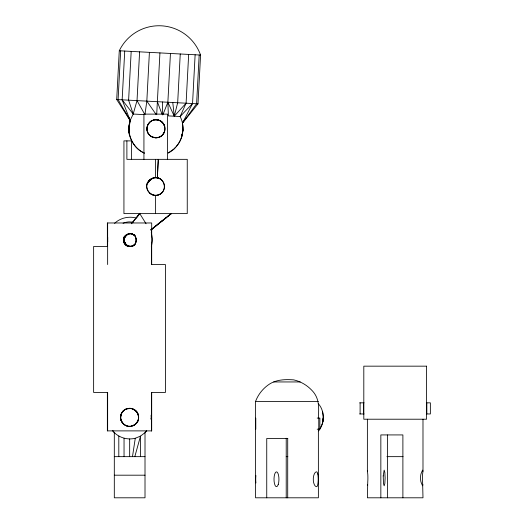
<?xml version="1.0" encoding="UTF-8"?>
<svg xmlns="http://www.w3.org/2000/svg" width="524" height="524" viewBox="0 0 524 524"><rect width="100%" height="100%" fill="white"/><g stroke="black" fill="none" stroke-linecap="round" stroke-linejoin="round"><path stroke-width="0.79" d="M151.2 418.912L151.22 415.637M318.396 430.721C324.795 423.32 324.926 411.281 318.481 403.86M422.986 419.213L422.992 471.148L422.613 474.03A8.017 1.055 90 0 0 422.613 481.884L422.986 497.8L367.383 497.8L367.756 481.884A8.017 1.055 -90 0 0 367.756 474.03L367.376 471.148L367.383 419.213M162.532 114.789L162.61 101.964M124.836 242.658C122.478 238.132 127.201 232.401 132.146 233.828L128.773 233.907M122.216 422.593C119.282 418.604 120.343 412.46 124.62 409.879M120.546 418.198L121.345 413.58M156.702 114.481L159.925 52.904M144.087 152.916C132.094 147.63 126.205 132.755 130.155 120.441L116.708 99.54L119.282 50.763A44.095 44.095 0 0 1 200.574 55.053L198 103.831L182.424 123.199C183.845 131.419 181.939 140.504 176.025 146.602M120.664 50.835L118.09 99.612L130.155 120.441L128.878 127.411M139.6 51.837L137.026 100.608L133.194 114.042L130.155 120.441L122.151 99.829L124.725 51.051M131.183 51.391L128.609 100.169L133.194 114.042L144.146 114.625M137.026 100.608L144.932 114.664L146.831 101.125L149.405 52.354M157.403 177.819L158.176 159.342M170.444 53.461L167.87 102.239L168.394 115.902L180.132 116.525L192.55 103.542L195.124 54.765M180.249 53.979L177.675 102.756L174.263 116.21L167.87 102.239L162.826 114.848M168.342 152.942C181.258 146.425 186.865 129.363 180.132 116.525L186.092 103.202L188.666 54.424M199.186 54.981L196.611 103.752L182.424 123.199L182.961 130.266M157.298 177.806L158.34 160.154M128.904 117.291C131.924 122.636 127.096 128.603 129.31 134.354C131.314 142.449 136.712 149.995 144.578 153.204M133.875 235.047L134.432 235.407L133.03 234.424C138.65 236.986 136.502 246.647 130.129 246.424C139.391 246.463 137.177 231.025 128.164 233.907C121.306 235.61 122.819 246.771 129.972 246.411M136.247 241.538L136.102 238.23M322.784 421.414L323.341 417.215L322.588 422.934A21.733 21.733 0 0 1 318.566 430.852M107.695 241.996L107.695 237.477M107.4 239.802L107.682 237.542M150.63 179.418L149.301 180.191C141.84 187.114 151.659 199.493 160.043 194.181C167.811 190.153 164.333 177.191 155.589 177.584A9.013 8.934 -90 0 0 153.29 177.885L149.301 180.191L146.995 184.179A8.895 8.895 0 0 0 154.816 195.341A8.895 8.895 0 0 0 164.457 185.706A8.895 8.895 0 0 0 153.29 177.885L151.96 178.651M323.138 418.807L322.588 422.934L322.987 419.894M124.195 240.195C124.286 237.411 126.081 234.667 128.839 233.907M132.48 456.653L135.277 438.267L140.517 436.099L145.01 432.647A21.733 21.733 0 0 0 146.661 430.852M127.28 115.496L130.076 120.33L128.773 127.293L129.31 134.354M182.09 134.891L182.352 133.463L182.116 134.714M181.651 137.229L182.968 130.148M134.039 245.422L135.271 244.446M134.806 456.653L140.517 436.099L140.517 456.653M367.376 471.148L367.606 470.362M422.992 484.766L422.514 485.814L420.936 481.884A8.017 3.072 90 0 1 420.936 474.03L422.514 470.1L422.992 471.148M135.644 243.097L136.188 241.538M151.023 229.879L161.582 221.121M124.371 238.538L124.967 236.979L127.312 234.588M164.136 132.402L162.335 135.159A9.046 9.046 0 0 1 149.543 135.159C143.864 129.906 148.207 119.413 155.942 119.714A9.163 9.085 90 0 1 159.761 120.566M164.464 131.616L163.776 133.286A9.17 9.091 -90 0 1 155.936 137.805L151.416 136.594L149.543 135.159A9.046 9.046 0 0 1 149.543 122.367A9.046 9.046 0 0 1 162.335 122.367L163.462 123.828M151.305 246.922L152.628 239.704L151.266 232.466M163.992 132.762C165.676 129.546 165.08 125.334 162.584 122.695M318.376 429.189L318.376 497.8L255.548 497.8L255.548 401.417C257.991 394.991 262.216 389.398 267.738 385.297C275.257 379.566 284.696 379.219 293.748 379.874C300.435 381.426 306.533 384.871 311.328 389.791C319.81 397.958 318.802 407.554 318.376 418.571M192.55 103.542L182.424 123.199M182.784 122.498L183.505 121.096M134.825 424.781L137.766 421.178L138.447 418.925L138.539 416.56L136.928 412.165L138.107 414.268A8.777 8.489 90 0 1 138.624 416.567M136.561 423.176L137.825 421.185A8.777 8.489 90 0 0 138.657 417.353M125.406 235.636C121.974 238.977 123.9 245.271 128.537 246.247M146.995 184.179L151.141 178.776L148.43 181.487M146.491 430.721L145.01 432.647L145.01 497.8L114.311 497.8L114.311 432.647L112.83 430.721M132.624 222.202L139.81 213.334M131.55 223.755L139.764 213.615L146.065 223.761M139.764 213.733L136.227 218.063C128.714 215.947 120.258 217.951 114.573 223.348M174.996 147.794L173.975 148.986L168.125 152.988M186.092 103.202L174.263 116.21L172.776 102.494M136.502 423.176L134.426 424.938L134.766 424.774L130.371 426.385M151.017 229.839L166.534 217.48M166.979 216.943L171.25 213.674L161.68 221.344M150.938 229.748L155.903 225.779M157.141 224.783L166.455 217.336M167.693 216.34L171.42 213.36M150.892 230.029L171.42 213.445M148.488 181.573L153.29 177.885L155.589 177.584A9.013 8.934 90 0 1 161.883 180.184M126.703 234.588C122.603 236.874 122.747 243.568 126.978 245.651M125.819 425.593L123.762 424.329L121.064 420.497A8.751 8.443 90 0 1 121.404 413.587C122.446 411.386 124.129 409.742 126.494 408.89M132.736 425.874L134.072 425.174M124.319 409.984L125.393 409.441M126.638 234.588L129.814 233.652M131.779 246.169L134.432 244.636M128.74 408.373L126.415 408.89L131.131 408.471M128.472 246.247L132.389 246.169M130.738 246.424L132.454 246.169M112.68 430.78A21.733 21.733 0 0 0 114.297 432.595C119.767 437.972 127.856 440.121 135.277 438.267M153.29 177.885L157.894 177.885M107.643 246.457L93.632 246.457L93.632 392.443L107.643 392.443L107.643 430.885M273.679 381.944L300.245 381.944M255.548 401.417L318.376 401.417M359.674 402.838L364.082 402.838M426.713 402.838L430.368 402.838L430.368 413.96L426.713 413.96M359.674 413.96L364.082 413.96M317.184 418.08L319.876 418.08L319.863 429.202L317.184 429.202M287.82 438.49L266.742 438.49L266.742 497.8M114.311 456.653L145.01 456.653M286.215 456.653L287.833 456.653M386.915 456.653L403.074 456.653M114.311 475.189L145.01 475.189M119.282 50.763L200.574 55.053M116.708 99.54L198 103.831M131.079 408.465L135.408 410.436L137.006 412.172L133.358 409.172M128.013 426.294L125.734 425.586A9.046 9.046 0 0 0 128.046 426.294L130.404 426.392A9.046 9.046 0 0 1 128.825 426.392M130.803 246.424L127.522 245.651L126.173 244.669L124.489 241.741L125.19 243.372M133.122 222.196L129.179 221.875A18.091 18.091 0 0 0 123.061 223.263M129.814 233.652L132.081 233.828M131.472 233.828L133.089 234.424M129.081 246.247L126.173 244.669M134.557 235.04L135.041 235.407L133.705 234.424M133.64 234.424L135.041 235.407M124.548 241.944L126.238 244.669M122.151 99.829L133.194 114.042M146.831 101.125L156.218 114.638M125.282 112.044L126.081 113.42M123.625 240.457L123.743 241.151M157.351 101.682L161.982 114.127M124.836 242.553L125.125 243.372M137.904 413.501L138.611 415.755M367.376 484.766L367.606 485.545M123.723 240.758L123.585 240.195M124.254 240.195L124.574 241.846M107.4 239.704L107.675 241.793M322.607 411.681L323.341 417.307M151.148 415.074L151.429 417.307M129.146 130.653L129.317 132.821L128.884 127.299L129.448 134.472M426.831 402.838L426.831 413.96M402.891 497.8L402.891 434.927L380.843 434.927L380.843 497.8M387.472 434.927L387.472 497.8M363.643 402.838L363.643 413.96M360.106 402.838L360.106 413.96M318.769 418.08L318.769 429.202M287.709 438.49L287.709 497.8M286.215 438.247L286.215 497.8M255.784 418.08L255.784 429.202M167.601 159.342L167.601 114.121L143.93 114.121L143.93 159.342M155.589 159.342L155.589 177.584M161.883 192.773A9.013 8.934 90 0 1 155.589 195.373L155.589 213.615M151.691 264.548L151.691 222.969L107.361 222.969L107.361 246.457M151.691 392.443L151.691 430.885L107.361 430.885L107.361 392.443M151.593 392.443L151.593 430.885M151.41 229.492L151.41 233.566M151.41 245.795L151.41 264.548L165.42 264.548L165.42 392.443L151.41 392.443L151.41 430.885M131.406 159.342L131.406 140.884L123.933 140.884L123.933 213.615L187.251 213.615L187.251 159.342L126.887 159.342L126.887 140.884M129.664 439.007L129.664 456.653M124.044 438.267L124.044 456.653M118.804 436.099L118.804 456.653M107.643 222.969L107.643 264.548M255.915 482.971A7.375 1.533 -90 0 1 255.915 475.556M134.858 244.741A6.786 6.786 0 0 1 133.948 245.501M133.45 245.815A6.786 6.786 0 0 1 131.819 246.496M128.308 246.496A6.786 6.786 0 0 1 126.67 245.815M126.173 245.501A6.786 6.786 0 0 1 124.502 243.83M124.188 243.333A6.786 6.786 0 0 1 123.507 241.695M123.507 238.184A6.786 6.786 0 0 1 124.188 236.547M160.462 120.926A9.163 9.085 90 0 1 162.335 122.367A9.163 9.085 -90 0 0 155.942 119.721M155.589 195.373A9.013 8.934 -90 0 1 149.301 192.773M138.598 418.892A9.046 9.046 0 0 1 121.489 421.099L120.782 418.846A9.046 9.046 0 0 1 137.543 412.801M125.092 425.226A9.046 9.046 0 0 1 123.363 410.823A9.046 9.046 0 0 1 137.661 413.298A9.046 9.046 0 0 1 131.183 426.287M383.221 475.923L383.47 483.514L384.158 485.814L384.839 483.514L385.127 477.954L384.839 472.399L384.158 470.1L383.221 475.923M151.429 417.215L151.167 419.22L151.429 417.215M426.562 366.165L363.807 366.165L363.807 419.213L426.562 419.213L426.562 366.165M164.674 126.422L163.776 124.24L164.674 126.422M317.767 474.024A7.513 1.559 -90 0 0 316.666 471.849A7.513 3.406 -90 0 0 314.269 474.024A7.375 3.347 -90 0 0 314.269 484.51A7.513 3.406 -90 0 0 316.666 486.678A7.513 1.559 -90 0 0 317.767 484.51A7.375 1.533 -90 0 0 317.767 474.024M278.224 484.51A7.415 2.469 -90 0 0 277.117 472.104A7.415 2.469 -90 0 0 274.091 481.183A7.415 2.469 -90 0 0 278.224 484.51M151.05 136.371A9.046 9.046 0 0 0 165.014 129.258A9.046 9.046 0 0 0 151.875 120.723A9.046 9.046 0 0 0 151.05 136.371"/></g></svg>
